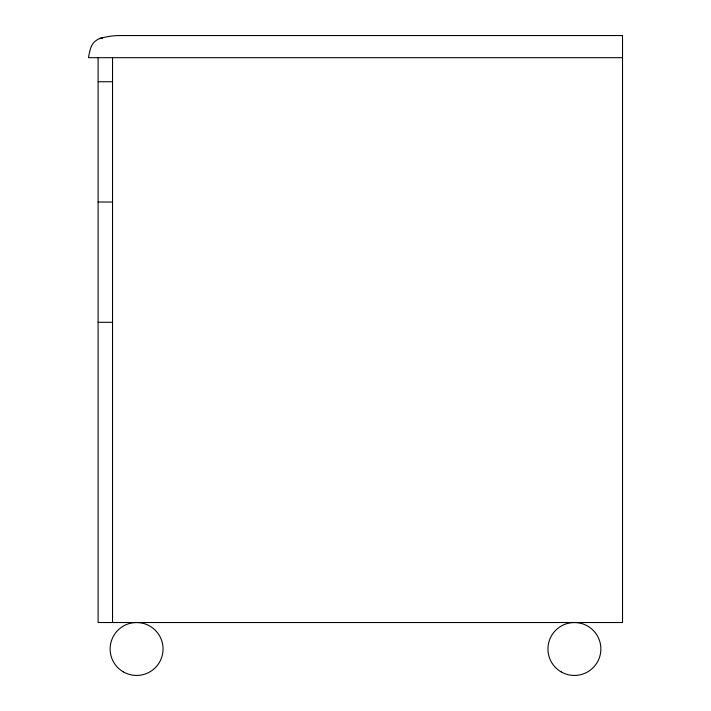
<?xml version="1.0" encoding="UTF-8"?>
<svg xmlns="http://www.w3.org/2000/svg" width="711" height="711" viewBox="0 0 711 711"><rect width="100%" height="100%" fill="white"/><g stroke="black" fill="none" stroke-linecap="round" stroke-linejoin="round"><path stroke-width="1.07" d="M622.525 57.68L88.475 57.68A71.082 71.082 0 0 1 90.635 48.17A14.727 14.727 0 0 1 99.807 38.536L102.02 37.914M100.171 38.438L102.393 38.438M98.1 81.738L112.534 81.738M98.1 202.022L112.534 202.022M98.1 322.305L112.534 322.305M112.534 57.68L112.534 622.525M98.1 57.68L98.1 622.525L622.525 622.525L622.525 35.55L120.248 35.55A71.376 71.376 0 0 0 99.807 38.536M123.359 671.904A26.458 26.458 0 0 0 163.05 648.992A26.458 26.458 0 0 0 123.359 626.071A26.458 26.458 0 0 0 123.359 671.904M561.183 671.904A26.458 26.458 0 0 0 600.875 648.992A26.458 26.458 0 0 0 561.183 626.071A26.458 26.458 0 0 0 561.183 671.904"/></g></svg>
